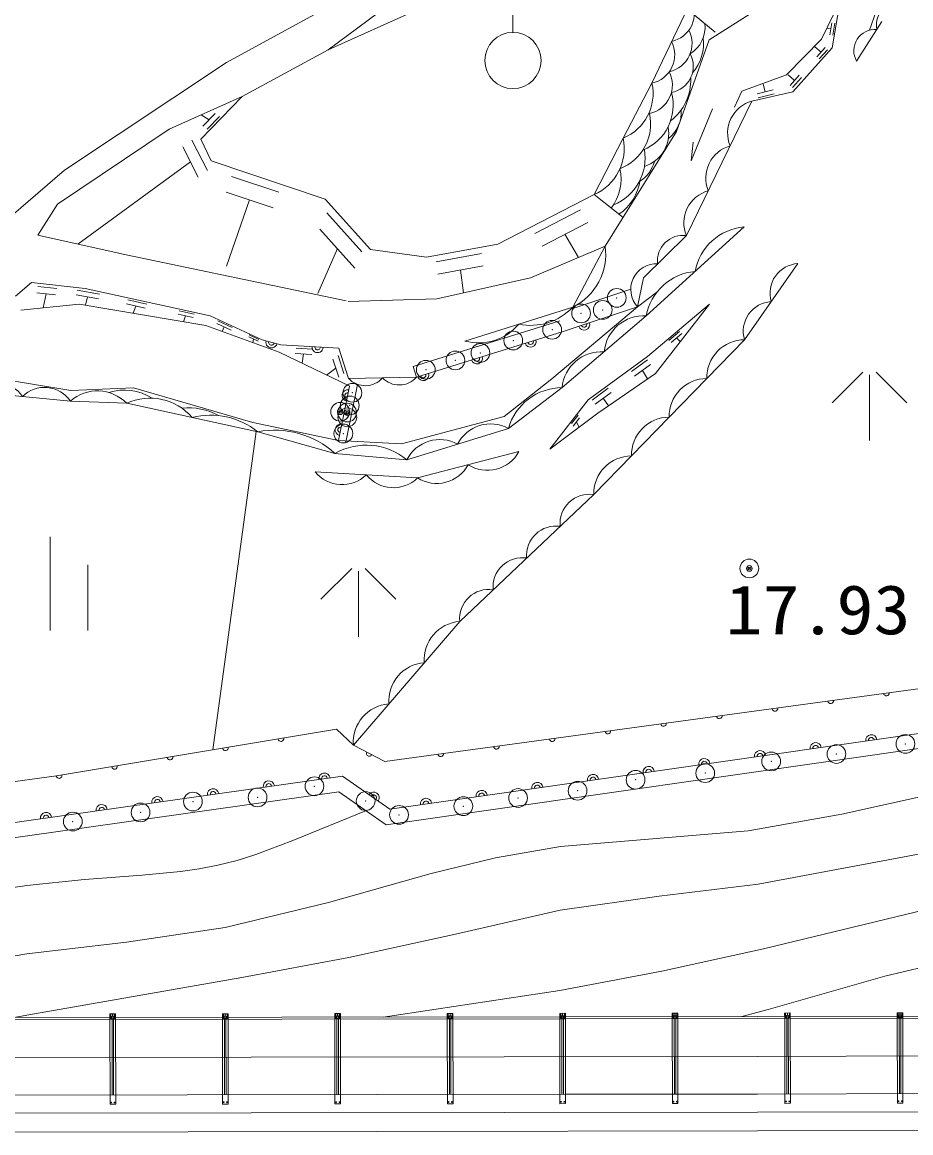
# Model space of a CAD drawing. Units: millimetres, scale not verified. Extents: x 40000 to 680000, y 20000 to 380000.
# Drawn here: x 520403 to 544107, y 295960 to 325586 of the extents above; entities that cross this region are included whole.
import ezdxf
from ezdxf.enums import TextEntityAlignment as Align

# ---------------------------------------------------------------- set-up
doc = ezdxf.new("R2010")
doc.units = ezdxf.units.MM
doc.header["$LTSCALE"] = 1000
doc.header["$PDMODE"] = 32
doc.header["$PDSIZE"] = 500
doc.layers.add('M-BGD', color=7, linetype='Continuous', lineweight=13)
doc.styles.add('ＭＳ ゴシック', font='')
doc.styles.get('ＭＳ ゴシック').set_extended_font_data('MS Gothic')

msp = doc.modelspace()

# ---------------------------------------------------------------- linework, layer by layer
at = {"layer": 'M-BGD'}
for p, q in [((528566, 324851), (530769, 326491)), ((528963, 326215), (525848, 324511)), ((537202, 323958), (538253, 326185)), ((538725, 325120), (540430, 326198)), ((530936, 325913), (528566, 324851)), ((542219, 326156), (541721, 325137)), ((542219, 326156), (542005, 324905)), ((533494, 325314), (533494, 325814)), ((538884, 325321), (538330, 325787)), ((542662, 324547), (543336, 325602)), ((543003, 325372), (543170, 325854)), ((541974, 325411), (541868, 325424)), ((541996, 325570), (541951, 325251)), ((542076, 325559), (542031, 325240)), ((537861, 322670), (538725, 325120)), ((541721, 325137), (540792, 324179)), ((528566, 324851), (526271, 323606)), ((542005, 324905), (540957, 323731)), ((541714, 324784), (541545, 324931)), ((541825, 324908), (541603, 324661)), ((541887, 324852), (541665, 324605)), ((521532, 321641), (525848, 324511)), ((540792, 324179), (539602, 323745)), ((541006, 324035), (540832, 324185)), ((541125, 324169), (540888, 323901)), ((541192, 324110), (540954, 323842)), ((536436, 322493), (537202, 323958)), ((540226, 323730), (540168, 323937)), ((526271, 323606), (524321, 322734)), ((526271, 323606), (525167, 322465)), ((539602, 323745), (539403, 323321)), ((540957, 323731), (539870, 323483)), ((540439, 323784), (540012, 323676)), ((540466, 323677), (540039, 323569)), ((539870, 323483), (538121, 319892)), ((538814, 323276), (538250, 321886)), ((525386, 322979), (525180, 323118)), ((525551, 323150), (525221, 322809)), ((525663, 323074), (525333, 322733)), ((524321, 322734), (521342, 320735)), ((535953, 319612), (537861, 322670)), ((524928, 322442), (525344, 321634)), ((525167, 322465), (525446, 321889)), ((535656, 320987), (536436, 322493)), ((538250, 321886), (538300, 322384)), ((524684, 322263), (525099, 321456)), ((524892, 321859), (521890, 319664)), ((525446, 321889), (528485, 320864)), ((520107, 320409), (521532, 321641)), ((525988, 321473), (527244, 321049)), ((525842, 321056), (527098, 320632)), ((528485, 320864), (529694, 319520)), ((533089, 319664), (535656, 320987)), ((535656, 320987), (536430, 320377)), ((521342, 320735), (520818, 319902)), ((526470, 320844), (525855, 319082)), ((534076, 319953), (535299, 320583)), ((528529, 320497), (529465, 319457)), ((528343, 320069), (529279, 319029)), ((534271, 319614), (535493, 320244)), ((537051, 317749), (539659, 320125)), ((520818, 319902), (523016, 319414)), ((534882, 319929), (535239, 319307)), ((536979, 318764), (538121, 319892)), ((529048, 318150), (523006, 319417)), ((528811, 319549), (528289, 318349)), ((529694, 319520), (531188, 319317)), ((531188, 319317), (533089, 319664)), ((531444, 319193), (532651, 319414)), ((533963, 318764), (535953, 319612)), ((535088, 317983), (535953, 319612)), ((531490, 318862), (532697, 319083)), ((539670, 317116), (541097, 319149)), ((532093, 318972), (532178, 318364)), ((520647, 318639), (520227, 318279)), ((522084, 318483), (520647, 318639)), ((520822, 318536), (521323, 318481)), ((525413, 317754), (522084, 318483)), ((531466, 318206), (533963, 318764)), ((536816, 317996), (536979, 318764)), ((520789, 318371), (521290, 318316)), ((521040, 318344), (520965, 317967)), ((521845, 318317), (522437, 318210)), ((521872, 318441), (522464, 318334)), ((522141, 318264), (522092, 318037)), ((529096, 318137), (531466, 318206)), ((536635, 318463), (535037, 317931)), ((536816, 317996), (537334, 318384)), ((521922, 318066), (520362, 317905)), ((525297, 317492), (521922, 318066)), ((523183, 318071), (523687, 317960)), ((523221, 318177), (523725, 318067)), ((523435, 318015), (523365, 317820)), ((535088, 317983), (532214, 317081)), ((534531, 316075), (536816, 317996)), ((536816, 317996), (534829, 317335)), ((538741, 318063), (537082, 316666)), ((538741, 318063), (537294, 316213)), ((524562, 317798), (524959, 317711)), ((524594, 317886), (524991, 317799)), ((524761, 317754), (524702, 317593)), ((526802, 317112), (525413, 317754)), ((525625, 317616), (526007, 317439)), ((534740, 317622), (530830, 316405)), ((534804, 315838), (537051, 317749)), ((525297, 317492), (527259, 316784)), ((525598, 317547), (525980, 317370)), ((525789, 317459), (525739, 317332)), ((534829, 317335), (530919, 316119)), ((537654, 317096), (537939, 317337)), ((526448, 317191), (526699, 317075)), ((526460, 317242), (526711, 317126)), ((526574, 317133), (526552, 317039)), ((527301, 316980), (526802, 317112)), ((539670, 317116), (535647, 312984)), ((537711, 317042), (537997, 317283)), ((537854, 317162), (537959, 317063)), ((529143, 315874), (527259, 316784)), ((528848, 316887), (527301, 316980)), ((527686, 316751), (528130, 316725)), ((527707, 316887), (528151, 316860)), ((527908, 316738), (527871, 316489)), ((529111, 316078), (528848, 316887)), ((528693, 316596), (528849, 316115)), ((528827, 316695), (528983, 316215)), ((537082, 316666), (535500, 315515)), ((536656, 316266), (537085, 316578)), ((536732, 316142), (537161, 316454)), ((521702, 315761), (517943, 316385)), ((528771, 316355), (528524, 316173)), ((530919, 316119), (529111, 316078)), ((530830, 316405), (530919, 316119)), ((537294, 316213), (535757, 315160)), ((536946, 316298), (537085, 316070)), ((542828, 316254), (542005, 315431)), ((543005, 314431), (543005, 316181)), ((544005, 315431), (543181, 316254)), ((517856, 315847), (521687, 315481)), ((523372, 315836), (521702, 315761)), ((526553, 314909), (523372, 315836)), ((528843, 314427), (529136, 315878)), ((529039, 314387), (529349, 315924)), ((534531, 316075), (533263, 315065)), ((534804, 315838), (533372, 314749)), ((535605, 315508), (536035, 315820)), ((535683, 315399), (536113, 315711)), ((535898, 315555), (536042, 315355)), ((523190, 315420), (521687, 315481)), ((526685, 314662), (523190, 315420)), ((535500, 315515), (534481, 314197)), ((533263, 315065), (530522, 314337)), ((535757, 315160), (534481, 314197)), ((535059, 314881), (535231, 315103)), ((535100, 314808), (535272, 315030)), ((525486, 306173), (526643, 314671)), ((528843, 314427), (526553, 314909)), ((528745, 314085), (526685, 314662)), ((533372, 314749), (530663, 313912)), ((535186, 314919), (535262, 314786)), ((530522, 314337), (528843, 314427)), ((530663, 313912), (528745, 314085)), ((533653, 314130), (530948, 313428)), ((530948, 313428), (528216, 313593)), ((535647, 312984), (532073, 309601)), ((521149, 309361), (521149, 311861)), ((522149, 309361), (522149, 311111)), ((529194, 311014), (528371, 310191)), ((529371, 309191), (529371, 310941)), ((530371, 310191), (529548, 311014)), ((532073, 309601), (529238, 306299)), ((530080, 305865), (545564, 307977)), ((530211, 304596), (548962, 307276)), ((528784, 306723), (521321, 305478)), ((529238, 306299), (528784, 306723)), ((530112, 304178), (549019, 306880)), ((529238, 306299), (530080, 305865)), ((521321, 305478), (516372, 304821)), ((516529, 303717), (528945, 305477)), ((528945, 305477), (530211, 304596)), ((534893, 299052), (504352, 299010)), ((534893, 299002), (504352, 298960)), ((522743, 298985), (522743, 299130)), ((522768, 299130), (522743, 299130)), ((522746, 296720), (522743, 298985)), ((522893, 299130), (522768, 299130)), ((522768, 298990), (522768, 299130)), ((522868, 298990), (522768, 298990)), ((522800, 296970), (522798, 298985)), ((522815, 299073), (522815, 299128)), ((522820, 299128), (522815, 299128)), ((522815, 299088), (522820, 299088)), ((522820, 299073), (522820, 299128)), ((522840, 296970), (522838, 298985)), ((522868, 298990), (522868, 299130)), ((522893, 298985), (522893, 299130)), ((522896, 296720), (522893, 298985)), ((525743, 298989), (525743, 299134)), ((525768, 299134), (525743, 299134)), ((525746, 296724), (525743, 298989)), ((525893, 299134), (525768, 299134)), ((525768, 298994), (525768, 299134)), ((525868, 298994), (525768, 298994)), ((525800, 296974), (525798, 298989)), ((525815, 299077), (525815, 299132)), ((525820, 299132), (525815, 299132)), ((525815, 299092), (525820, 299092)), ((525820, 299077), (525820, 299132)), ((525840, 296974), (525838, 298989)), ((525868, 298994), (525868, 299134)), ((525893, 298989), (525893, 299134)), ((525896, 296724), (525893, 298989)), ((528893, 299138), (528743, 299138)), ((528743, 298993), (528743, 299138)), ((528746, 296728), (528743, 298993)), ((528768, 298998), (528768, 299138)), ((528868, 298998), (528768, 298998)), ((528800, 296978), (528798, 298993)), ((528815, 299081), (528815, 299136)), ((528820, 299136), (528815, 299136)), ((528815, 299096), (528820, 299096)), ((528820, 299081), (528820, 299136)), ((528840, 296978), (528838, 298993)), ((528868, 298998), (528868, 299138)), ((528893, 298993), (528893, 299138)), ((528896, 296728), (528893, 298993)), ((531743, 298997), (531743, 299142)), ((531768, 299142), (531743, 299142)), ((531746, 296732), (531743, 298997)), ((531893, 299142), (531768, 299142)), ((531768, 299002), (531768, 299142)), ((531868, 299002), (531768, 299002)), ((531800, 296982), (531798, 298997)), ((531815, 299085), (531815, 299140)), ((531820, 299140), (531815, 299140)), ((531815, 299100), (531820, 299100)), ((531820, 299085), (531820, 299140)), ((531840, 296982), (531838, 298997)), ((531868, 299002), (531868, 299142)), ((531893, 298997), (531893, 299142)), ((531896, 296732), (531893, 298997)), ((534743, 299001), (534743, 299146)), ((534768, 299146), (534743, 299146)), ((534746, 296736), (534743, 299001)), ((534893, 299147), (534768, 299146)), ((534768, 299006), (534768, 299146)), ((534868, 299006), (534768, 299006)), ((534800, 296986), (534798, 299001)), ((534815, 299090), (534815, 299144)), ((534820, 299144), (534815, 299144)), ((534815, 299104), (534820, 299104)), ((534820, 299089), (534820, 299144)), ((534840, 296986), (534838, 299001)), ((534868, 299006), (534868, 299146)), ((534893, 299002), (534893, 299147)), ((540010, 299058), (534893, 299052)), ((540010, 299008), (534893, 299002)), ((534896, 296737), (534893, 299002)), ((537893, 299151), (537743, 299150)), ((537743, 299005), (537743, 299150)), ((537746, 296740), (537743, 299005)), ((537768, 299010), (537768, 299150)), ((537868, 299011), (537768, 299010)), ((537800, 296990), (537798, 299005)), ((537815, 299094), (537815, 299148)), ((537820, 299148), (537815, 299148)), ((537815, 299108), (537820, 299108)), ((537820, 299094), (537820, 299148)), ((537840, 296991), (537838, 299006)), ((537868, 299011), (537868, 299151)), ((537893, 299006), (537893, 299151)), ((537896, 296741), (537893, 299006)), ((540010, 299058), (554603, 299094)), ((540010, 299008), (568935, 299079)), ((540892, 299156), (540742, 299155)), ((540743, 299010), (540742, 299155)), ((540748, 296745), (540743, 299010)), ((540768, 299015), (540767, 299155)), ((540868, 299016), (540768, 299015)), ((540803, 296995), (540798, 299010)), ((540815, 299098), (540815, 299153)), ((540820, 299153), (540815, 299153)), ((540815, 299113), (540820, 299113)), ((540820, 299098), (540820, 299153)), ((540843, 296995), (540838, 299010)), ((540868, 299016), (540867, 299156)), ((540893, 299011), (540892, 299156)), ((540898, 296746), (540893, 299011)), ((543892, 299163), (543742, 299162)), ((543743, 299017), (543742, 299162)), ((543748, 296752), (543743, 299017)), ((543768, 299023), (543767, 299163)), ((543868, 299023), (543768, 299023)), ((543803, 297003), (543798, 299018)), ((543815, 299106), (543815, 299160)), ((543820, 299160), (543815, 299160)), ((543815, 299120), (543820, 299120)), ((543820, 299106), (543820, 299160)), ((543843, 297003), (543838, 299018)), ((543868, 299023), (543867, 299163)), ((543893, 299018), (543892, 299163)), ((543898, 296753), (543893, 299018)), ((540011, 297998), (504354, 297950)), ((540012, 297998), (554456, 298033)), ((534895, 296987), (504355, 296945)), ((540013, 296993), (534895, 296987)), ((540015, 296993), (554458, 297028)), ((522896, 296720), (522746, 296720)), ((525896, 296724), (525746, 296724)), ((528896, 296728), (528746, 296728)), ((531896, 296732), (531746, 296732)), ((534896, 296737), (534746, 296736)), ((537896, 296741), (537746, 296740)), ((540898, 296746), (540748, 296745)), ((543898, 296753), (543748, 296752)), ((540013, 296508), (504356, 296460)), ((540016, 296508), (554610, 296544)), ((540016, 296008), (504361, 295960)), ((540016, 296008), (568940, 296079))]:
    msp.add_line(p, q, dxfattribs=at)
for points in [[(517290, 300186), (520527, 300730), (523182, 301048), (525821, 301436), (528573, 302104), (531309, 302873), (533028, 303293), (534766, 303600), (539764, 304015), (542268, 304459), (544758, 305013), (547269, 305450), (548544, 305555), (549836, 305546), (550582, 305475), (551312, 305335), (552006, 305101), (552641, 304750)], [(516384, 303292), (528846, 305059), (530112, 304178)], [(517114, 302047), (520524, 302561), (522061, 302717), (523606, 302836), (524622, 302931), (525126, 303001), (525623, 303095), (526133, 303225), (526635, 303383), (527624, 303758), (529590, 304560)], [(520192, 299032), (520530, 299096), (526261, 300104), (529120, 300639), (531963, 301257), (534755, 301896), (537391, 302269), (540037, 302590), (544451, 303416), (546664, 303778), (548904, 303944), (550713, 303846), (551598, 303681), (551977, 303565)], [(530031, 299045), (534742, 299760), (537469, 300269), (540178, 300864), (544516, 301918), (546712, 302320), (547827, 302450), (548955, 302517), (549885, 302496), (550745, 302298)], [(539598, 299058), (540305, 299248), (543415, 300138), (544986, 300514), (546587, 300782), (547222, 300834), (547850, 300789)]]:
    msp.add_lwpolyline(points, dxfattribs=at)
for centre, radius in [((533494, 324564), 750), ((528884, 315194), 75), ((528884, 315194), 37.5), ((529070, 315172), 75), ((529070, 315172), 37.5), ((539800, 311015), 75), ((539800, 311015), 37.5), ((522818, 299035), 38.1), ((522818, 299035), 34), ((525818, 299039), 38.1), ((525818, 299039), 34), ((528818, 299043), 38.1), ((528818, 299043), 34), ((531818, 299047), 38.1), ((531818, 299047), 34), ((534818, 299051), 38.1), ((534818, 299051), 34), ((537818, 299055), 38.1), ((537818, 299055), 34), ((540818, 299060), 38.1), ((540818, 299060), 34), ((543818, 299068), 38.1), ((543818, 299068), 34), ((522776, 296770), 10.7), ((522866, 296770), 10.7), ((525776, 296774), 10.7), ((525866, 296774), 10.7), ((528776, 296778), 10.7), ((528866, 296778), 10.7), ((531776, 296782), 10.7), ((531866, 296782), 10.7), ((534776, 296786), 10.7), ((534866, 296786), 10.7), ((537776, 296790), 10.7), ((537866, 296791), 10.7), ((540778, 296795), 10.7), ((540868, 296796), 10.7), ((543778, 296803), 10.7), ((543868, 296803), 10.7)]:
    msp.add_circle(centre, radius, dxfattribs=at)
for centre, radius, start, end in [((537554, 325834), 782, 282.7943, 26.7054), ((543760, 325518), 574, 57.1546, 192.9019), ((537491, 325026), 782, 282.7943, 26.7054), ((537782, 325457), 839, 301.4106, 6.1944), ((543153, 324826), 566, 85.196, 209.6501), ((537029, 324720), 782, 282.7943, 26.7054), ((537395, 325021), 1185, 318.5647, 7.3008), ((537600, 324406), 704, 279.9161, 28.4655), ((536965, 323912), 782, 282.7943, 26.7054), ((535944, 323684), 1288, 292.4631, 12.2841), ((536878, 324039), 1358, 307.3735, 2.5515), ((536480, 323370), 1288, 291.9409, 15.4177), ((537078, 323191), 906, 308.2326, 3.6271), ((540108, 322627), 888, 105.5099, 202.55), ((535880, 322876), 1288, 291.2932, 12.2841), ((536722, 322626), 928, 287.5814, 10.1858), ((535114, 322222), 1349, 293.685, 11.5974), ((535671, 321962), 1349, 292.003, 9.8216), ((539525, 321430), 888, 105.5099, 202.55), ((536429, 322079), 863, 301.69, 346.2508), ((535089, 321402), 1288, 322.8644, 12.2841), ((535589, 321552), 1309, 303.8778, 352.3428), ((538942, 320233), 888, 105.5099, 202.55), ((539779, 318684), 1446, 94.7691, 169.9151), ((538027, 319221), 678, 81.989, 186.5325), ((534401, 319392), 1567, 295.9886, 8.0684), ((537320, 318459), 685, 87.2552, 222.5467), ((541143, 318357), 793, 93.3562, 196.497), ((538475, 317496), 1446, 94.7691, 169.9151), ((533969, 319033), 1534, 258.0324, 316.8357), ((540430, 317341), 793, 93.3562, 196.497), ((536980, 316695), 1057, 86.1186, 174.6483), ((532581, 318425), 1394, 254.7322, 320.1359), ((535392, 317523), 150, 198.3995, 18.3995), ((535392, 317523), 75, 198.3995, 18.3995), ((527052, 317046), 150, 165.1383, 345.1383), ((527052, 317046), 75, 165.1383, 345.1383), ((533964, 317066), 150, 197.281, 17.281), ((533964, 317066), 75, 197.281, 17.281), ((539680, 316100), 1016, 90.5772, 180.9667), ((528283, 316921), 150, 176.5547, 356.5547), ((528283, 316921), 75, 176.5547, 356.5547), ((535856, 315739), 1057, 86.1186, 174.6483), ((532531, 316620), 150, 197.281, 17.281), ((532531, 316620), 75, 197.281, 17.281), ((530458, 316520), 611, 223.5743, 318.9921), ((531099, 316175), 150, 197.281, 17.281), ((531099, 316175), 75, 197.281, 17.281), ((519721, 315130), 836, 34.4105, 134.6637), ((520998, 315008), 836, 34.4105, 134.6637), ((529554, 316500), 611, 223.5743, 318.9921), ((534813, 314340), 1498, 90.3372, 164.1272), ((538674, 315067), 1016, 90.5772, 180.9667), ((522407, 314658), 1093, 44.1985, 131.1906), ((523133, 314418), 1356, 57.0601, 108.072), ((523813, 314075), 1482, 40.6631, 114.8557), ((529085, 315629), 150, 78.5999, 258.5999), ((529085, 315629), 75, 78.5999, 258.5999), ((524846, 313652), 1646, 61.0424, 96.32), ((525434, 313111), 1992, 51.0961, 104.4227), ((537669, 314034), 1016, 90.5772, 180.9667), ((527128, 312277), 2426, 48.1851, 100.5091), ((528900, 314712), 150, 78.5999, 258.5999), ((528900, 314712), 75, 78.5999, 258.5999), ((532897, 313883), 988, 61.2958, 153.047), ((531543, 313465), 988, 61.2958, 153.047), ((529579, 312610), 1694, 50.2378, 119.4789), ((532810, 314597), 964, 238.0803, 331.0152), ((531457, 314246), 964, 238.0803, 331.0152), ((536663, 313001), 1016, 90.5772, 180.9667), ((528937, 314180), 930, 219.199, 313.9139), ((530303, 314098), 930, 219.199, 313.9139), ((535531, 312212), 781, 81.4212, 185.4078), ((534637, 311366), 781, 81.4212, 185.4078), ((533744, 310521), 781, 81.4212, 185.4078), ((532850, 309675), 781, 81.4212, 185.4078), ((532152, 308577), 1027, 94.4233, 184.2952), ((531207, 307477), 1027, 94.4233, 184.2952), ((543456, 307690), 75, 187.769, 7.769), ((530262, 306376), 1027, 94.4233, 184.2952), ((540484, 307284), 75, 187.769, 7.769), ((541970, 307487), 75, 187.769, 7.769), ((538998, 307082), 75, 187.769, 7.769), ((536025, 306676), 75, 187.769, 7.769), ((537511, 306879), 75, 187.769, 7.769), ((527305, 306476), 75, 189.4755, 9.4755), ((534539, 306473), 75, 187.769, 7.769), ((541568, 306219), 150, 8.1321, 188.1321), ((543053, 306431), 150, 8.1321, 188.1321), ((543053, 306431), 75, 8.1321, 188.1321), ((525825, 306229), 75, 189.4755, 9.4755), ((529659, 306082), 75, 152.7583, 332.7583), ((531567, 306068), 75, 187.769, 7.769), ((533053, 306270), 75, 187.769, 7.769), ((540083, 306007), 150, 8.1321, 188.1321), ((540083, 306007), 75, 8.1321, 188.1321), ((541568, 306219), 75, 8.1321, 188.1321), ((522866, 305736), 75, 189.4755, 9.4755), ((524345, 305982), 75, 189.4755, 9.4755), ((538598, 305795), 150, 8.1321, 188.1321), ((538598, 305795), 75, 8.1321, 188.1321), ((521386, 305489), 75, 189.4755, 9.4755), ((528465, 305409), 150, 8.0707, 188.0707), ((528465, 305409), 75, 8.0707, 188.0707), ((535629, 305370), 150, 8.1321, 188.1321), ((535629, 305370), 75, 8.1321, 188.1321), ((537114, 305583), 150, 8.1321, 188.1321), ((537114, 305583), 75, 8.1321, 188.1321), ((526980, 305199), 150, 8.0707, 188.0707), ((526980, 305199), 75, 8.0707, 188.0707), ((534144, 305158), 150, 8.1321, 188.1321), ((534144, 305158), 75, 8.1321, 188.1321), ((524010, 304778), 150, 8.0707, 188.0707), ((524010, 304778), 75, 8.0707, 188.0707), ((525495, 304988), 150, 8.0707, 188.0707), ((525495, 304988), 75, 8.0707, 188.0707), ((529778, 304898), 150, 325.1614, 145.1614), ((529778, 304898), 75, 325.1614, 145.1614), ((531174, 304734), 150, 8.1321, 188.1321), ((532659, 304946), 150, 8.1321, 188.1321), ((532659, 304946), 75, 8.1321, 188.1321), ((522524, 304567), 150, 8.0707, 188.0707), ((522524, 304567), 75, 8.0707, 188.0707), ((531174, 304734), 75, 8.1321, 188.1321), ((521039, 304356), 150, 8.0707, 188.0707), ((521039, 304356), 75, 8.0707, 188.0707)]:
    msp.add_arc(centre, radius, start, end, dxfattribs=at)
for p in [(536264, 318233), (535312, 317818), (535889, 317910), (534540, 317383), (533502, 317094), (532626, 316763), (531958, 316565), (531170, 316316), (529210, 315700), (529141, 315364), (528884, 315194), (529070, 315172), (529075, 315045), (528970, 314614), (539800, 311015), (543963, 306334), (540382, 305867), (542122, 306065), (538622, 305554), (528199, 305203), (536766, 305377), (526681, 304906), (535219, 305085), (524957, 304795), (529564, 304810), (532171, 304673), (533630, 304891), (523560, 304507), (530455, 304441), (521753, 304261)]:
    msp.add_point(p, dxfattribs=at)

# ---------------------------------------------------------------- texts
at = {"layer": 'M-BGD', "style": 'ＭＳ ゴシック', "width": 1.1}
msp.add_text('17.93', height=1320, dxfattribs=at).set_placement((541631, 308862), align=Align.BOTTOM_CENTER)

doc.saveas('drawing.dxf')
